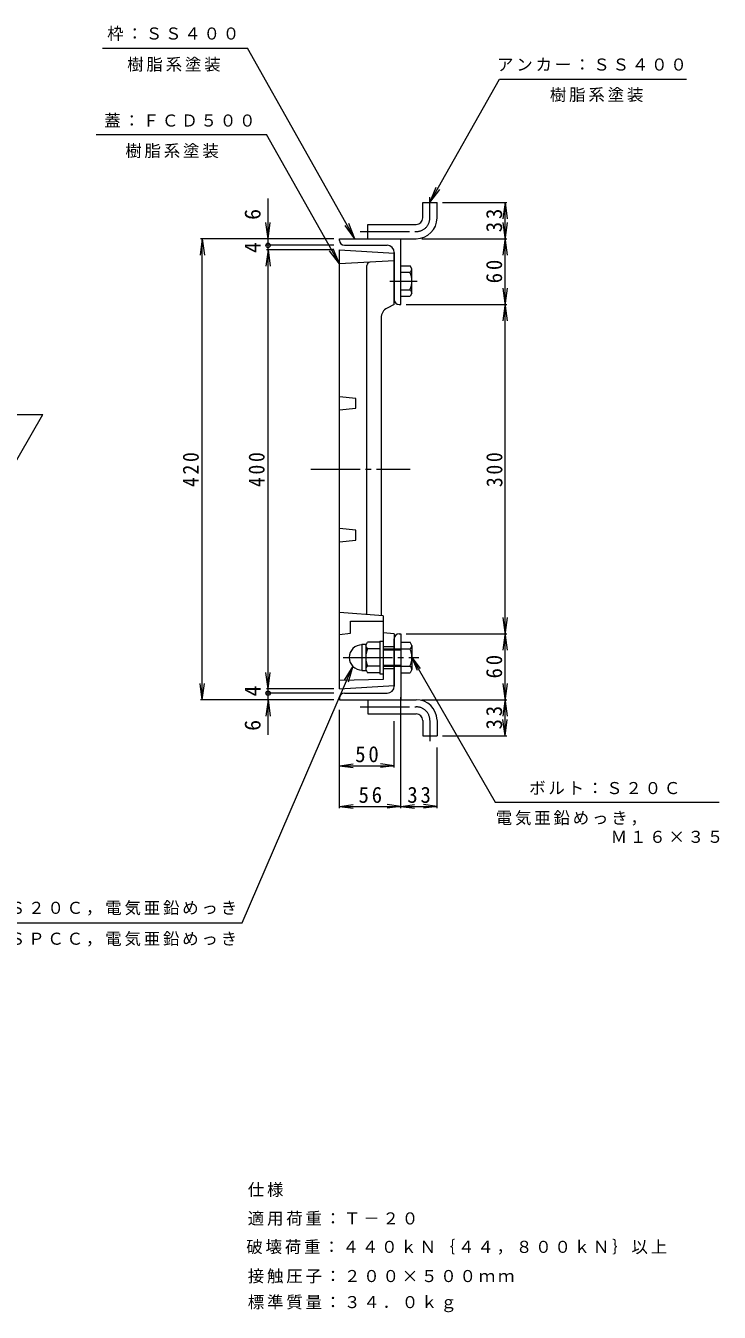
# Model space of a CAD drawing. Units: millimetres, scale not verified. Extents: x -922 to 935, y -674 to 618.
# Drawn here: x 303 to 935, y -554 to 618 of the extents above; entities that cross this region are included whole.
import ezdxf
from ezdxf.enums import TextEntityAlignment as Align

# ---------------------------------------------------------------- set-up
doc = ezdxf.new("R2010")
doc.units = ezdxf.units.MM
doc.header["$LTSCALE"] = 5
doc.header["$PDMODE"] = 32
doc.header["$PDSIZE"] = 4
doc.linetypes.add('CHAIN1', pattern=[8, 5, -1, 1, -1])
doc.linetypes.add('CHAIN2', pattern=[12, 9, -1, 1, -1])
for name, color, linetype, lineweight in [('0-0_通り芯', 3, 'Continuous', 9), ('0-2_仕上', 6, 'Continuous', 9), ('0-3_建具', 4, 'Continuous', 9), ('0-4_その他', 7, 'Continuous', 9), ('0-5_寸法', 7, 'Continuous', 9), ('0-A', 2, 'Continuous', 9)]:
    doc.layers.add(name, color=color, linetype=linetype, lineweight=lineweight)
doc.styles.add('ＭＳ ゴシック', font='')
doc.styles.get('ＭＳ ゴシック').set_extended_font_data('MS Gothic')

msp = doc.modelspace()

# ---------------------------------------------------------------- linework, layer by layer
at = {"layer": '0-0_通り芯'}
for p, q in [((588.987, 14.277), (588.987, 414.277)), ((588.987, 414.277), (638.987, 411.277)), ((638.987, 364.277), (638.987, 411.777)), ((638.987, 404.277), (588.987, 401.277)), ((613.987, 81.902), (613.987, 399.952)), ((638.987, 364.277), (632.515, 361.041)), ((626.987, 352.097), (626.987, 80.927)), ((603.987, 278.777), (588.987, 280.277)), ((588.987, 268.278), (603.987, 269.778)), ((603.987, 269.778), (603.987, 278.777)), ((603.987, 158.777), (588.987, 160.277)), ((603.987, 149.778), (603.987, 158.777)), ((588.987, 148.278), (603.987, 149.778)), ((628.987, 80.777), (588.987, 83.777)), ((598.987, 75.777), (628.987, 75.777)), ((628.987, 80.777), (628.987, 22.577)), ((638.987, 64.277), (628.987, 65.277)), ((638.987, 64.277), (638.987, 16.777)), ((628.987, 22.577), (588.987, 21.777)), ((588.987, 14.277), (638.987, 17.277))]:
    msp.add_line(p, q, dxfattribs=at)
at = {"layer": '0-0_通り芯', "color": 2}
for p in [(260.991, 164.278), (289.859, 264.277)]:
    msp.add_line(p, (318.726, 264.277), dxfattribs=at)
at = {"layer": '0-0_通り芯', "linetype": 'CHAIN2'}
msp.add_line((562.824, 214.277), (653.497, 214.277), dxfattribs=at)
at = {"layer": '0-0_通り芯'}
msp.add_lwpolyline([(588.987, 63.777), (598.987, 64.777), (598.987, 75.777)], dxfattribs=at)
for centre, radius, start in [((616.987, 399.952), 3, 93.43362), ((636.987, 352.097), 10, 116.56503)]:
    msp.add_arc(centre, radius, start, 180, dxfattribs=at)
at = {"layer": '0-2_仕上'}
for p, q in [((644.987, 399.627), (653.342, 399.627)), ((654.987, 396.777), (653.342, 399.627)), ((644.987, 393.777), (653.255, 393.777)), ((654.987, 374.777), (654.987, 396.777)), ((644.987, 377.777), (653.255, 377.777)), ((644.987, 371.927), (653.342, 371.927)), ((654.987, 374.777), (653.342, 371.927)), ((609.517, 54.777), (609.517, 30.777)), ((609.517, 54.777), (612.987, 54.777)), ((612.987, 53.777), (614.633, 56.627)), ((612.987, 54.777), (612.987, 30.777)), ((625.987, 56.627), (614.633, 56.627)), ((625.987, 50.777), (614.719, 50.777)), ((625.987, 57.777), (625.987, 27.777)), ((625.987, 57.777), (628.987, 57.777)), ((628.987, 52.777), (638.987, 52.777)), ((628.987, 50.777), (653.255, 50.777)), ((628.987, 49.777), (644.987, 49.777)), ((644.987, 56.627), (653.342, 56.627)), ((654.987, 53.777), (653.342, 56.627)), ((654.987, 53.777), (654.987, 31.777)), ((628.987, 35.777), (644.987, 35.777)), ((609.517, 30.777), (612.987, 30.777)), ((612.987, 31.777), (614.633, 28.927)), ((625.987, 28.927), (614.633, 28.927)), ((625.987, 34.777), (614.719, 34.777)), ((625.987, 27.777), (628.987, 27.777)), ((628.987, 34.777), (653.255, 34.777)), ((628.987, 32.777), (638.987, 32.777)), ((644.987, 28.927), (653.342, 28.927)), ((654.987, 31.777), (653.342, 28.927))]:
    msp.add_line(p, q, dxfattribs=at)
at = {"layer": '0-2_仕上', "linetype": 'CHAIN1'}
msp.add_line((634.82, 385.777), (661.384, 385.777), dxfattribs=at)
at = {"layer": '0-2_仕上', "linetype": 'CHAIN2'}
msp.add_line((592.339, 42.777), (661.384, 42.777), dxfattribs=at)
at = {"layer": '0-2_仕上'}
for centre, radius, start, end in [((651.61, 396.727), 3.378, 299.15186, 0.84813), ((635.646, 385.777), 19.341, 335.56729, 24.43269), ((651.61, 374.827), 3.378, 359.15186, 60.84813), ((609.52, 42.777), 11.533, 90.01656, 269.98343), ((616.365, 53.727), 3.378, 179.15186, 240.84813), ((632.328, 42.777), 19.341, 155.56729, 204.43269), ((651.61, 53.727), 3.378, 299.15186, 0.84813), ((635.646, 42.777), 19.341, 335.56729, 24.43269), ((616.365, 31.827), 3.378, 119.15186, 180.84813), ((651.61, 31.827), 3.378, 359.15186, 60.84813)]:
    msp.add_arc(centre, radius, start, end, dxfattribs=at)
at = {"layer": '0-3_建具'}
for p, q in [((588.987, 424.277), (644.987, 424.277)), ((588.987, 422.777), (588.987, 424.277)), ((644.987, 364.277), (644.987, 424.277)), ((593.487, 418.277), (632.487, 418.277)), ((638.987, 411.777), (638.987, 368.777)), ((643.487, 364.277), (644.987, 364.277)), ((638.987, 16.777), (638.987, 59.777)), ((643.487, 64.277), (644.987, 64.277)), ((644.987, 64.277), (644.987, 4.277)), ((588.987, 5.777), (588.987, 4.277)), ((588.987, 4.277), (644.987, 4.277)), ((593.487, 10.277), (632.487, 10.277))]:
    msp.add_line(p, q, dxfattribs=at)
for centre, radius, start, end in [((593.487, 422.777), 4.5, 180, 270), ((632.487, 411.777), 6.5, 0, 90), ((643.487, 368.777), 4.5, 180, 270), ((643.487, 59.777), 4.5, 90, 180), ((632.487, 16.777), 6.5, 270, 0), ((593.487, 5.777), 4.5, 90, 180)]:
    msp.add_arc(centre, radius, start, end, dxfattribs=at)
at = {"layer": '0-4_その他'}
for p, q in [((523.987, -27.816), (523.987, 460.954)), ((682.987, 457.277), (741.487, 457.277)), ((739.987, 457.277), (738.029, 442.406)), ((739.987, 457.277), (741.945, 442.406)), ((739.987, -28.723), (739.987, 457.277)), ((523.987, 424.277), (522.029, 439.149)), ((523.987, 424.277), (525.945, 439.149)), ((741.945, 439.149), (738.029, 409.406)), ((738.029, 439.149), (741.945, 409.406)), ((463.987, 424.277), (462.029, 409.406)), ((583.987, 424.277), (462.487, 424.277)), ((463.987, 424.277), (465.945, 409.406)), ((463.987, 4.277), (463.987, 424.277)), ((663.987, 424.277), (741.487, 424.277)), ((523.987, 414.277), (522.029, 399.406)), ((583.987, 418.277), (522.487, 418.277)), ((583.987, 414.277), (522.487, 414.277)), ((523.987, 414.277), (525.945, 399.406)), ((741.945, 379.149), (738.029, 349.405)), ((738.029, 379.149), (741.945, 349.405)), ((649.987, 364.277), (741.487, 364.277)), ((741.945, 79.149), (738.029, 49.405)), ((738.029, 79.149), (741.945, 49.405)), ((649.987, 64.277), (741.487, 64.277)), ((523.987, 14.277), (522.029, 29.149)), ((523.987, 14.277), (525.945, 29.149)), ((463.987, 4.277), (462.029, 19.149)), ((463.987, 4.277), (465.945, 19.149)), ((583.987, 14.277), (522.487, 14.277)), ((741.945, 19.149), (738.029, -10.594)), ((738.029, 19.149), (741.945, -10.594)), ((583.987, 4.277), (462.487, 4.277)), ((523.987, 4.277), (522.029, -10.594)), ((583.987, 10.277), (522.487, 10.277)), ((523.987, 4.277), (525.945, -10.594)), ((644.987, -94.418), (644.987, 6.497)), ((663.987, 4.277), (741.487, 4.277)), ((588.987, -57.37), (588.987, -4.807)), ((638.987, -57.37), (638.987, -15.331)), ((739.987, -28.723), (738.029, -13.851)), ((739.987, -28.723), (741.945, -13.851)), ((682.987, -28.723), (741.487, -28.723)), ((588.987, -94.418), (588.987, -39.305)), ((677.987, -94.418), (677.987, -39.305)), ((588.987, -55.87), (601.38, -54.238)), ((588.987, -55.87), (638.987, -55.87)), ((588.987, -55.87), (601.38, -57.501)), ((638.987, -55.87), (626.594, -54.238)), ((638.987, -55.87), (626.594, -57.501)), ((588.987, -92.918), (601.38, -91.287)), ((588.987, -92.918), (644.987, -92.918)), ((588.987, -92.918), (601.38, -94.55)), ((644.987, -92.918), (632.594, -91.287)), ((644.987, -92.918), (632.594, -94.55)), ((644.987, -92.918), (657.38, -91.287)), ((644.987, -92.918), (677.987, -92.918)), ((644.987, -92.918), (657.38, -94.55)), ((677.987, -92.918), (665.594, -91.287)), ((677.987, -92.918), (665.594, -94.55))]:
    msp.add_line(p, q, dxfattribs=at)
for p in [(523.987, 418.277), (523.987, 10.277)]:
    msp.add_point(p, dxfattribs=at)
at = {"layer": '0-5_寸法'}
for p, q in [((372.966, 597.903), (505.127, 597.903)), ((603.124, 424.277), (505.127, 597.903)), ((671.487, 457.277), (734.952, 569.719)), ((734.952, 569.719), (905.488, 569.719)), ((367.167, 519.165), (522.449, 519.165)), ((588.987, 401.277), (522.449, 519.165)), ((671.487, 457.277), (677.092, 471.19)), ((671.487, 457.277), (680.502, 469.266)), ((603.124, 424.277), (594.109, 436.266)), ((603.124, 424.277), (597.519, 438.191)), ((588.987, 401.277), (579.972, 413.266)), ((588.987, 401.277), (583.382, 415.191)), ((654.987, 42.716), (731.034, -89.002)), ((654.987, 42.716), (659.771, 31.167)), ((654.987, 42.716), (662.597, 32.799)), ((500.454, -199.076), (601.142, 34.851)), ((601.142, 34.851), (593.464, 21.965)), ((601.142, 34.851), (597.061, 20.417)), ((731.034, -89.002), (935.226, -89.002)), ((196.711, -199.076), (500.454, -199.076))]:
    msp.add_line(p, q, dxfattribs=at)
at = {"layer": '0-A', "linetype": 'CHAIN2'}
for p, q in [((671.487, 443.277), (671.487, 462.016)), ((607.834, 430.777), (658.987, 430.777)), ((607.834, -2.223), (658.987, -2.223)), ((671.487, -14.723), (671.487, -33.462))]:
    msp.add_line(p, q, dxfattribs=at)
at = {"layer": '0-A'}
for p, q in [((677.987, 443.277), (677.987, 457.277)), ((614.987, 437.277), (658.987, 437.277)), ((614.987, 424.277), (614.987, 437.277)), ((614.987, 424.277), (658.987, 424.277)), ((614.987, 4.277), (614.987, -8.723)), ((614.987, 4.277), (658.987, 4.277)), ((614.987, -8.723), (658.987, -8.723)), ((677.987, -14.723), (677.987, -28.723))]:
    msp.add_line(p, q, dxfattribs=at)
for points in [[(664.987, 443.277), (664.987, 457.277), (677.987, 457.277)], [(664.987, -14.723), (664.987, -28.723), (677.987, -28.723)]]:
    msp.add_lwpolyline(points, dxfattribs=at)
at = {"layer": '0-A', "linetype": 'CHAIN2'}
for centre, start, end in [((658.987, 443.277), 270, 359.99998), ((658.987, -14.723), 2.13441, 89.99998)]:
    msp.add_arc(centre, 12.5, start, end, dxfattribs=at)
at = {"layer": '0-A'}
for centre, radius, start, end in [((658.987, 443.277), 19, 270, 0), ((658.987, 443.277), 6, 270, 0), ((658.987, -14.723), 19, 1.40329, 90), ((658.987, -14.723), 6, 1.40329, 90)]:
    msp.add_arc(centre, radius, start, end, dxfattribs=at)

# ---------------------------------------------------------------- texts
at = {"layer": '0-4_その他', "color": 2, "style": 'ＭＳ ゴシック'}
for s, p in [('6', (521.487, 441.496)), ('4', (521.487, 411.277)), ('4', (521.487, 7.277)), ('6', (521.487, -24.041))]:
    msp.add_text(s, height=14.66, rotation=90, dxfattribs=at).set_placement(p, align=Align.BOTTOM_LEFT)
at = {"layer": '0-4_その他', "color": 2, "char_height": 14.66, "attachment_point": 7, "style": 'ＭＳ ゴシック'}
for s, insert, rotation in [('\\T1.27;\\W0.95;33', (737.487, 430.152), 90), ('\\T1.27;\\W0.95;60', (737.487, 383.652), 90), ('\\T1.27;\\W0.9;420', (460.987, 198.027), 90), ('\\T1.27;\\W0.9;400', (520.987, 198.027), 90), ('\\T1.27;\\W0.9;300', (737.818, 198.012), 90.286), ('\\T1.27;\\W0.95;60', (737.487, 23.652), 90), ('\\T1.27;\\W0.95;33', (737.487, -22.848), 90)]:
    msp.add_mtext(s, dxfattribs=dict(at, insert=insert, rotation=rotation))
for s, insert in [('\\T1.27;\\W0.95;50', (603.362, -52.87)), ('\\T1.27;\\W0.95;56', (606.362, -89.918)), ('\\T1.27;\\W0.95;33', (650.862, -89.918))]:
    msp.add_mtext(s, dxfattribs=dict(at, insert=insert))
at = {"layer": '0-5_寸法', "char_height": 11, "attachment_point": 7, "style": 'ＭＳ ゴシック'}
for s, insert in [('\\T1.17;枠：ＳＳ４００', (377.359, 604.551)), ('\\T1.17;樹脂系塗装', (395.509, 576.416)), ('\\T1.17;アンカー：ＳＳ４００', (732.67, 576.928)), ('\\T1.17;樹脂系塗装', (780.828, 548.794)), ('\\T1.17;蓋：ＦＣＤ５００', (374.646, 525.813)), ('\\T1.17;樹脂系塗装', (393.799, 497.678)), ('\\T1.17;ボルト：Ｓ２０Ｃ', (761.942, -82.354)), ('\\T1.17;電気亜鉛めっき，', (731.446, -110.488)), ('\\T1.17;Ｍ１６×３５', (836.231, -126.317)), ('\\T1.17;Ｕナット：Ｓ２０Ｃ，電気亜鉛めっき', (199.944, -192.428)), ('\\T1.17;\u3000\u3000座金：ＳＰＣＣ，電気亜鉛めっき', (199.944, -220.562)), ('\\T1.17;仕様', (505.418, -448.811)), ('\\T1.17;適用荷重：Ｔ－２０', (505.418, -475.061)), ('\\T1.17;破壊荷重：４４０ｋＮ｛４４，８００ｋＮ｝以上', (504.116, -501.311)), ('\\T1.17;接触圧子：２００×５００ｍｍ', (505.418, -527.561)), ('\\T1.17;標準質量：３４．０ｋｇ', (505.418, -553.811))]:
    msp.add_mtext(s, dxfattribs=dict(at, insert=insert))

doc.saveas('drawing.dxf')
